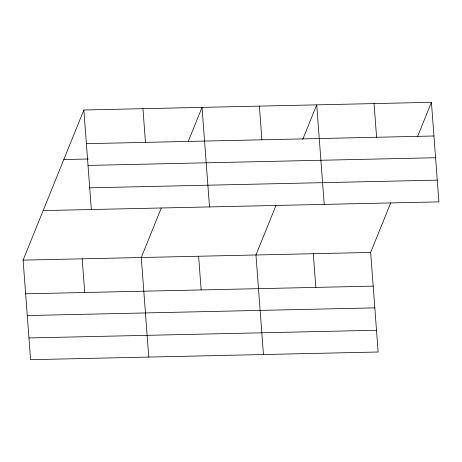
<?xml version="1.0" encoding="UTF-8"?>
<svg xmlns="http://www.w3.org/2000/svg" width="462" height="462" viewBox="0 0 462 462"><rect width="100%" height="100%" fill="white"/><g stroke="black" fill="none" stroke-linecap="round" stroke-linejoin="round"><path stroke-width="0.69" d="M390.702 202.905L370.651 252.443L378.141 352.004L30.584 359.684L23.1 260.129L83.859 109.996L431.416 102.316L438.9 201.871L43.151 210.585M161.319 207.975L141.268 257.513L148.752 357.074M188.311 141.285L202.027 107.386L209.517 206.941M276.01 205.44L255.96 254.978L263.444 354.539M302.737 139.403L316.724 104.851L324.209 204.406M417.694 136.215L431.416 102.316M86.394 143.682L433.945 135.995M63.808 159.54L88.306 158.997M88.028 165.419L435.579 157.738M89.715 187.815L437.266 180.134M23.1 260.129L370.651 252.443M25.635 293.809L373.186 286.128M27.27 315.546L374.821 307.865M28.95 337.947L376.507 330.261M374.07 103.58L376.599 137.266M313.305 253.713L315.841 287.393M259.373 106.116L261.908 139.801M198.614 256.248L201.149 289.928M142.943 108.691L145.478 142.377M83.859 109.996L91.349 209.557M82.184 258.824L84.719 292.504"/></g></svg>
